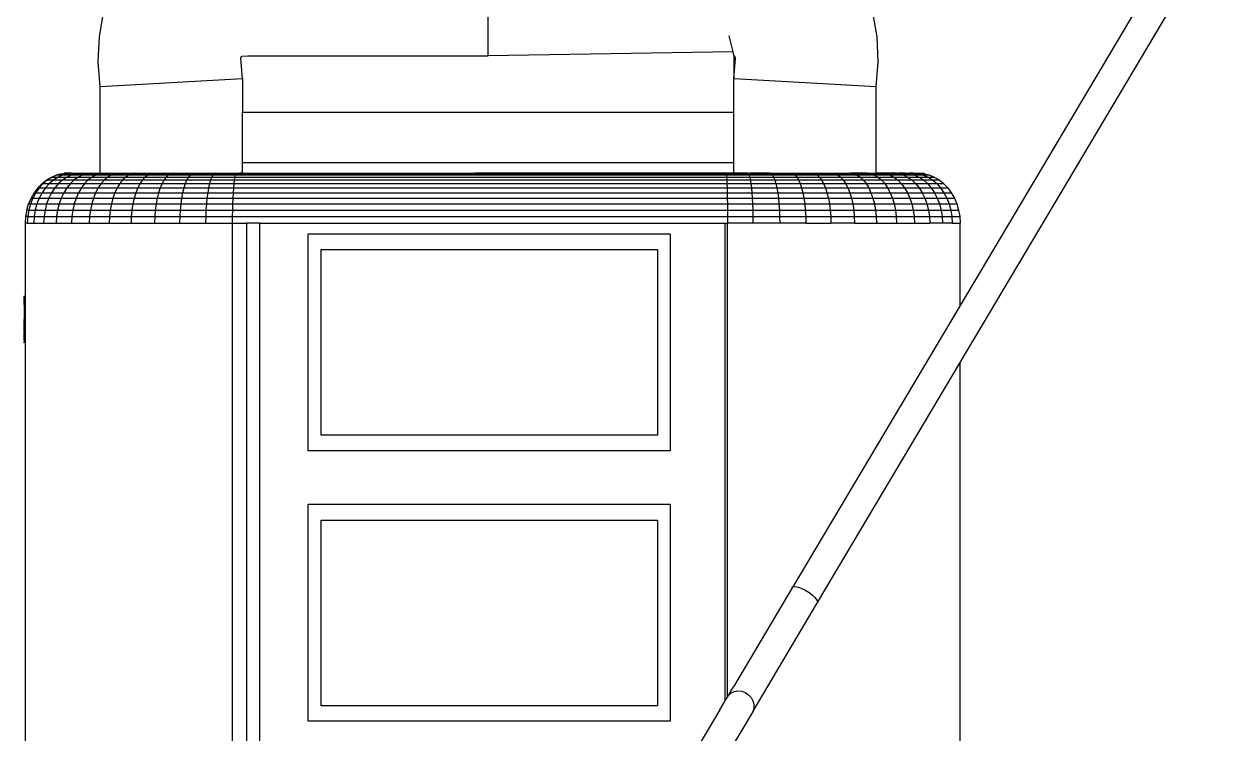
# Model space of a CAD drawing. Header units: centimetres. Extents: x 127 to 455, y 35 to 178.
# Drawn here: x 245.52 to 284.5, y 89.93 to 112.87 of the extents above; entities that cross this region are included whole.
import ezdxf

# ---------------------------------------------------------------- set-up
doc = ezdxf.new("R2010")
doc.units = ezdxf.units.CM
doc.layers.add('Edges', color=7, linetype='Continuous')

# ---------------------------------------------------------------- blocks, each defined once
blk = doc.blocks.new('Philips+Ultrasound+fr')
at = {"layer": 'Edges'}
for p, q in [((22.33, 10.953), (14.212, -2.706)), ((14.212, -4.555), (22.934, 10.118)), ((-1.043, 5.36), (-1.043, 9.282)), ((-13.612, 5.969), (-13.481, 6.76)), ((11.526, 5.969), (11.395, 6.76)), ((-13.647, 5.163), (-13.612, 5.969)), ((6.872, 5.492), (6.752, 6.008)), ((11.56, 5.163), (11.526, 5.969)), ((6.872, 5.492), (-1.043, 5.36)), ((6.899, 5.377), (6.872, 5.492)), ((-13.583, 4.36), (-13.647, 5.163)), ((-9.038, 5.282), (-9.037, 5.291)), ((-8.985, 4.618), (-9.038, 5.282)), ((-9.037, 5.291), (-9.036, 5.3)), ((-9.036, 5.3), (-9.033, 5.308)), ((-9.033, 5.308), (-9.03, 5.316)), ((-9.03, 5.316), (-9.025, 5.323)), ((-9.025, 5.323), (-9.02, 5.33)), ((-9.02, 5.33), (-9.014, 5.335)), ((-9.014, 5.335), (-9.007, 5.34)), ((-9.007, 5.34), (-9, 5.343)), ((-9, 5.343), (-8.993, 5.345)), ((-8.993, 5.345), (-8.819, 5.36)), ((-8.819, 5.36), (-1.043, 5.36)), ((6.906, 5.345), (6.899, 5.377)), ((6.899, 5.377), (6.899, 4.618)), ((6.899, 4.618), (6.951, 5.282)), ((6.914, 5.343), (6.906, 5.345)), ((6.921, 5.34), (6.914, 5.343)), ((6.927, 5.335), (6.921, 5.34)), ((6.933, 5.33), (6.927, 5.335)), ((6.939, 5.323), (6.933, 5.33)), ((6.943, 5.316), (6.939, 5.323)), ((6.947, 5.308), (6.943, 5.316)), ((6.949, 5.3), (6.947, 5.308)), ((6.951, 5.291), (6.949, 5.3)), ((6.951, 5.282), (6.951, 5.291)), ((11.497, 4.36), (11.56, 5.163)), ((-8.985, 4.618), (-13.583, 4.36)), ((-13.583, 1.564), (-13.583, 4.36)), ((-8.985, 4.618), (-8.985, 3.54)), ((6.899, 3.54), (6.899, 4.618)), ((11.497, 4.36), (6.899, 4.618)), ((11.497, 1.564), (11.497, 4.36)), ((-8.985, 1.908), (-8.985, 3.54)), ((-8.985, 3.54), (6.899, 3.54)), ((6.899, 1.908), (6.899, 3.54)), ((-14.709, 1.564), (-14.755, 1.564)), ((-14.755, 1.564), (-14.755, 1.55)), ((-14.709, 1.55), (-14.529, 1.564)), ((-14.647, 1.564), (-14.709, 1.564)), ((-14.709, 1.564), (-14.709, 1.557)), ((-14.647, 1.564), (-14.709, 1.557)), ((-14.709, 1.55), (-14.529, 1.564)), ((-14.529, 1.564), (-14.647, 1.564)), ((-14.595, 1.55), (-14.456, 1.564)), ((-14.595, 1.55), (-14.415, 1.564)), ((-14.529, 1.564), (-14.456, 1.564)), ((-14.529, 1.564), (-13.583, 1.564)), ((-14.456, 1.564), (-14.192, 1.564)), ((-14.192, 1.564), (-14.35, 1.55)), ((-14.192, 1.564), (-13.854, 1.564)), ((-13.854, 1.564), (-14.003, 1.55)), ((-13.854, 1.564), (-13.583, 1.564)), ((-13.583, 1.55), (-13.583, 1.564)), ((-13.471, 1.564), (-13.583, 1.55)), ((-13.583, 1.564), (-13.471, 1.564)), ((-13.471, 1.564), (-12.971, 1.564)), ((-12.971, 1.564), (-13.096, 1.55)), ((-12.971, 1.564), (-12.438, 1.564)), ((-12.438, 1.564), (-12.549, 1.55)), ((-12.438, 1.564), (-11.853, 1.564)), ((-11.853, 1.564), (-11.948, 1.55)), ((-11.853, 1.564), (-11.223, 1.564)), ((-11.223, 1.564), (-11.301, 1.55)), ((-11.223, 1.564), (-10.556, 1.564)), ((-10.556, 1.564), (-10.616, 1.55)), ((-10.556, 1.564), (-9.861, 1.564)), ((-9.861, 1.564), (-9.902, 1.55)), ((-9.861, 1.564), (-9.189, 1.564)), ((-9.189, 1.564), (-9.205, 1.55)), ((-9.189, 1.564), (-9.069, 1.564)), ((-9.069, 1.564), (-9.069, 1.55)), ((-8.985, 1.564), (-9.069, 1.564)), ((-8.985, 1.908), (6.899, 1.908)), ((-8.985, 1.564), (-8.985, 1.908)), ((-8.985, 1.55), (-8.985, 1.564)), ((-8.985, 1.564), (-5.476, 1.564)), ((-8.985, 1.564), (-0.902, 1.564)), ((-5.499, 1.55), (-5.476, 1.564)), ((-5.476, 1.564), (-1.461, 1.564)), ((-1.392, 1.55), (-1.461, 1.564)), ((3.711, 1.564), (-1.461, 1.564)), ((-1.167, 1.55), (-1.064, 1.564)), ((-0.907, 1.564), (-0.91, 1.564)), ((6.899, 1.564), (-0.903, 1.564)), ((-0.793, 1.564), (-0.795, 1.564)), ((3.735, 1.55), (3.711, 1.564)), ((6.648, 1.564), (3.711, 1.564)), ((6.648, 1.564), (6.654, 1.55)), ((6.648, 1.564), (6.654, 1.564)), ((6.654, 1.564), (6.899, 1.564)), ((6.654, 1.564), (6.654, 1.55)), ((6.899, 1.564), (6.899, 1.908)), ((6.899, 1.55), (6.899, 1.564)), ((7.346, 1.564), (6.899, 1.564)), ((7.346, 1.564), (7.368, 1.55)), ((7.346, 1.564), (7.429, 1.564)), ((7.429, 1.564), (7.422, 1.55)), ((8.064, 1.564), (7.429, 1.564)), ((8.064, 1.564), (8.105, 1.55)), ((8.064, 1.564), (8.763, 1.564)), ((8.763, 1.564), (8.823, 1.55)), ((8.763, 1.564), (9.433, 1.564)), ((9.433, 1.564), (9.511, 1.55)), ((9.433, 1.564), (10.093, 1.564)), ((10.093, 1.564), (10.162, 1.55)), ((10.093, 1.564), (10.678, 1.564)), ((10.678, 1.564), (10.766, 1.55)), ((11.211, 1.564), (10.678, 1.564)), ((11.211, 1.564), (11.316, 1.55)), ((11.211, 1.564), (11.497, 1.564)), ((11.497, 1.55), (11.497, 1.564)), ((11.685, 1.564), (11.497, 1.564)), ((12.165, 1.564), (11.497, 1.564)), ((11.685, 1.564), (11.805, 1.55)), ((12.114, 1.564), (11.685, 1.564)), ((12.114, 1.564), (12.216, 1.564)), ((12.114, 1.564), (12.217, 1.551)), ((12.345, 1.55), (12.165, 1.564)), ((12.279, 1.564), (12.216, 1.564)), ((12.216, 1.564), (12.351, 1.553)), ((12.408, 1.554), (12.279, 1.564)), ((12.279, 1.564), (12.513, 1.556)), ((12.432, 1.564), (12.279, 1.564)), ((12.33, 1.564), (12.504, 1.55)), ((12.432, 1.564), (12.568, 1.564)), ((12.432, 1.564), (12.513, 1.556)), ((12.649, 1.558), (12.568, 1.564)), ((12.696, 1.564), (12.568, 1.564)), ((12.649, 1.558), (12.74, 1.559)), ((12.696, 1.564), (12.861, 1.564)), ((12.696, 1.564), (12.74, 1.559)), ((12.74, 1.559), (12.861, 1.564)), ((12.74, 1.559), (12.849, 1.55)), ((12.861, 1.564), (12.892, 1.562)), ((12.892, 1.562), (13.05, 1.564)), ((12.892, 1.562), (12.972, 1.555)), ((12.972, 1.555), (13.05, 1.564)), ((13.05, 1.564), (13.05, 1.547)), ((-15.462, 1.233), (-15.598, 1.094)), ((-15.431, 1.233), (-15.559, 1.094)), ((-15.462, 1.233), (-15.311, 1.349)), ((-15.431, 1.233), (-15.462, 1.233)), ((-15.291, 1.349), (-15.431, 1.233)), ((-15.431, 1.233), (-15.228, 1.233)), ((-15.228, 1.233), (-15.354, 1.094)), ((-15.149, 1.442), (-15.311, 1.349)), ((-15.291, 1.349), (-15.311, 1.349)), ((-15.14, 1.442), (-15.291, 1.349)), ((-15.291, 1.349), (-15.09, 1.349)), ((-15.09, 1.349), (-15.228, 1.233)), ((-15.228, 1.233), (-14.931, 1.233)), ((-15.14, 1.442), (-15.149, 1.442)), ((-14.978, 1.509), (-15.14, 1.442)), ((-15.14, 1.442), (-14.941, 1.442)), ((-14.941, 1.442), (-15.09, 1.349)), ((-15.09, 1.349), (-14.799, 1.349)), ((-14.931, 1.233), (-15.051, 1.094)), ((-14.815, 1.55), (-14.978, 1.509)), ((-14.978, 1.509), (-14.784, 1.509)), ((-14.784, 1.509), (-14.941, 1.442)), ((-14.941, 1.442), (-14.656, 1.442)), ((-14.799, 1.349), (-14.931, 1.233)), ((-14.931, 1.233), (-14.55, 1.233)), ((-14.815, 1.55), (-14.755, 1.55)), ((-14.656, 1.442), (-14.799, 1.349)), ((-14.799, 1.349), (-14.425, 1.349)), ((-14.621, 1.55), (-14.784, 1.509)), ((-14.784, 1.509), (-14.506, 1.509)), ((-14.709, 1.557), (-14.755, 1.55)), ((-14.709, 1.55), (-14.755, 1.55)), ((-14.709, 1.557), (-14.709, 1.55)), ((-14.709, 1.55), (-14.621, 1.55)), ((-14.55, 1.233), (-14.663, 1.094)), ((-14.506, 1.509), (-14.656, 1.442)), ((-14.656, 1.442), (-14.291, 1.442)), ((-14.595, 1.55), (-14.621, 1.55)), ((-14.595, 1.55), (-14.35, 1.55)), ((-14.425, 1.349), (-14.55, 1.233)), ((-14.55, 1.233), (-14.09, 1.233)), ((-14.35, 1.55), (-14.506, 1.509)), ((-14.506, 1.509), (-14.149, 1.509)), ((-14.291, 1.442), (-14.425, 1.349)), ((-14.425, 1.349), (-13.974, 1.349)), ((-14.35, 1.55), (-14.003, 1.55)), ((-14.149, 1.509), (-14.291, 1.442)), ((-14.291, 1.442), (-13.85, 1.442)), ((-14.09, 1.233), (-14.194, 1.094)), ((-14.003, 1.55), (-14.149, 1.509)), ((-14.149, 1.509), (-13.719, 1.509)), ((-13.974, 1.349), (-14.09, 1.233)), ((-14.09, 1.233), (-13.556, 1.233)), ((-14.003, 1.55), (-13.583, 1.55)), ((-13.85, 1.442), (-13.974, 1.349)), ((-13.974, 1.349), (-13.451, 1.349)), ((-13.719, 1.509), (-13.85, 1.442)), ((-13.85, 1.442), (-13.339, 1.442)), ((-13.583, 1.55), (-13.719, 1.509)), ((-13.719, 1.509), (-13.22, 1.509)), ((-13.556, 1.233), (-13.651, 1.094)), ((-13.583, 1.55), (-13.096, 1.55)), ((-13.451, 1.349), (-13.556, 1.233)), ((-13.556, 1.233), (-12.956, 1.233)), ((-13.339, 1.442), (-13.451, 1.349)), ((-13.451, 1.349), (-12.863, 1.349)), ((-13.22, 1.509), (-13.339, 1.442)), ((-13.339, 1.442), (-12.763, 1.442)), ((-13.096, 1.55), (-13.22, 1.509)), ((-13.22, 1.509), (-12.658, 1.509)), ((-13.096, 1.55), (-12.549, 1.55)), ((-12.956, 1.233), (-13.04, 1.094)), ((-12.863, 1.349), (-12.956, 1.233)), ((-12.956, 1.233), (-12.297, 1.233)), ((-12.763, 1.442), (-12.863, 1.349)), ((-12.863, 1.349), (-12.217, 1.349)), ((-12.658, 1.509), (-12.763, 1.442)), ((-12.763, 1.442), (-12.132, 1.442)), ((-12.549, 1.55), (-12.658, 1.509)), ((-12.658, 1.509), (-12.042, 1.509)), ((-12.549, 1.55), (-11.948, 1.55)), ((-12.297, 1.233), (-12.369, 1.094)), ((-12.217, 1.349), (-12.297, 1.233)), ((-12.297, 1.233), (-11.587, 1.233)), ((-12.132, 1.442), (-12.217, 1.349)), ((-12.217, 1.349), (-11.522, 1.349)), ((-12.042, 1.509), (-12.132, 1.442)), ((-12.132, 1.442), (-11.452, 1.442)), ((-11.948, 1.55), (-12.042, 1.509)), ((-12.042, 1.509), (-11.378, 1.509)), ((-11.948, 1.55), (-11.301, 1.55)), ((-11.587, 1.233), (-11.647, 1.094)), ((-11.522, 1.349), (-11.587, 1.233)), ((-11.587, 1.233), (-10.836, 1.233)), ((-11.452, 1.442), (-11.522, 1.349)), ((-11.522, 1.349), (-10.786, 1.349)), ((-11.378, 1.509), (-11.452, 1.442)), ((-11.452, 1.442), (-10.732, 1.442)), ((-11.301, 1.55), (-11.378, 1.509)), ((-11.378, 1.509), (-10.675, 1.509)), ((-11.301, 1.55), (-10.616, 1.55)), ((-10.836, 1.233), (-10.882, 1.094)), ((-10.786, 1.349), (-10.836, 1.233)), ((-10.836, 1.233), (-10.054, 1.233)), ((-10.732, 1.442), (-10.786, 1.349)), ((-10.786, 1.349), (-10.019, 1.349)), ((-10.675, 1.509), (-10.732, 1.442)), ((-10.732, 1.442), (-9.982, 1.442)), ((-10.616, 1.55), (-10.675, 1.509)), ((-10.675, 1.509), (-9.943, 1.509)), ((-10.616, 1.55), (-9.902, 1.55)), ((-10.054, 1.233), (-10.085, 1.094)), ((-10.019, 1.349), (-10.054, 1.233)), ((-10.054, 1.233), (-9.266, 1.233)), ((-9.982, 1.442), (-10.019, 1.349)), ((-10.019, 1.349), (-9.252, 1.349)), ((-9.943, 1.509), (-9.982, 1.442)), ((-9.982, 1.442), (-9.237, 1.442)), ((-9.902, 1.55), (-9.943, 1.509)), ((-9.943, 1.509), (-9.222, 1.509)), ((-9.902, 1.55), (-9.205, 1.55)), ((-9.266, 1.233), (-9.278, 1.094)), ((-9.252, 1.349), (-9.266, 1.233)), ((-9.266, 1.233), (6.675, 1.233)), ((-9.237, 1.442), (-9.252, 1.349)), ((-9.252, 1.349), (6.67, 1.349)), ((-9.222, 1.509), (-9.237, 1.442)), ((-9.237, 1.442), (6.665, 1.442)), ((-9.205, 1.55), (-9.222, 1.509)), ((-9.222, 1.509), (6.66, 1.509)), ((-9.205, 1.55), (-9.069, 1.55)), ((-9.069, 1.55), (-8.985, 1.55)), ((-8.985, 1.55), (-5.499, 1.55)), ((-5.499, 1.55), (-1.392, 1.55)), ((-1.392, 1.55), (3.735, 1.55)), ((3.735, 1.55), (6.654, 1.55)), ((6.654, 1.55), (6.66, 1.509)), ((6.654, 1.55), (6.899, 1.55)), ((6.66, 1.509), (6.665, 1.442)), ((6.66, 1.509), (7.389, 1.509)), ((6.665, 1.442), (6.67, 1.349)), ((6.665, 1.442), (7.41, 1.442)), ((6.67, 1.349), (6.675, 1.233)), ((6.67, 1.349), (7.43, 1.349)), ((6.675, 1.233), (6.679, 1.094)), ((6.675, 1.233), (7.448, 1.233)), ((6.899, 1.55), (7.368, 1.55)), ((7.368, 1.55), (7.389, 1.509)), ((7.368, 1.55), (7.422, 1.55)), ((7.389, 1.509), (7.41, 1.442)), ((7.389, 1.509), (8.146, 1.509)), ((7.41, 1.442), (7.43, 1.349)), ((7.41, 1.442), (8.185, 1.442)), ((7.422, 1.55), (8.105, 1.55)), ((7.43, 1.349), (7.448, 1.233)), ((7.43, 1.349), (8.222, 1.349)), ((7.448, 1.233), (7.465, 1.094)), ((7.448, 1.233), (8.257, 1.233)), ((8.105, 1.55), (8.146, 1.509)), ((8.105, 1.55), (8.823, 1.55)), ((8.146, 1.509), (8.185, 1.442)), ((8.146, 1.509), (8.882, 1.509)), ((8.185, 1.442), (8.222, 1.349)), ((8.185, 1.442), (8.939, 1.442)), ((8.222, 1.349), (8.257, 1.233)), ((8.222, 1.349), (8.993, 1.349)), ((8.257, 1.233), (8.288, 1.094)), ((8.257, 1.233), (9.043, 1.233)), ((8.823, 1.55), (8.882, 1.509)), ((8.823, 1.55), (9.511, 1.55)), ((8.882, 1.509), (8.939, 1.442)), ((8.882, 1.509), (9.588, 1.509)), ((8.939, 1.442), (8.993, 1.349)), ((8.939, 1.442), (9.662, 1.442)), ((8.993, 1.349), (9.043, 1.233)), ((8.993, 1.349), (9.732, 1.349)), ((9.043, 1.233), (9.089, 1.094)), ((9.043, 1.233), (9.798, 1.233)), ((9.511, 1.55), (9.588, 1.509)), ((9.511, 1.55), (10.162, 1.55)), ((9.588, 1.509), (9.662, 1.442)), ((9.588, 1.509), (10.255, 1.509)), ((9.662, 1.442), (9.732, 1.349)), ((9.662, 1.442), (10.345, 1.442)), ((9.732, 1.349), (9.798, 1.233)), ((9.732, 1.349), (10.431, 1.349)), ((9.798, 1.233), (9.857, 1.094)), ((9.798, 1.233), (10.511, 1.233)), ((10.162, 1.55), (10.766, 1.55)), ((10.162, 1.55), (10.255, 1.509)), ((10.255, 1.509), (10.345, 1.442)), ((10.255, 1.509), (10.875, 1.509)), ((10.345, 1.442), (10.431, 1.349)), ((10.345, 1.442), (10.98, 1.442)), ((10.431, 1.349), (10.511, 1.233)), ((10.431, 1.349), (11.08, 1.349)), ((10.511, 1.233), (10.583, 1.094)), ((10.511, 1.233), (11.173, 1.233)), ((10.766, 1.55), (11.316, 1.55)), ((10.766, 1.55), (10.875, 1.509)), ((10.875, 1.509), (11.439, 1.509)), ((10.875, 1.509), (10.98, 1.442)), ((10.98, 1.442), (11.558, 1.442)), ((10.98, 1.442), (11.08, 1.349)), ((11.08, 1.349), (11.671, 1.349)), ((11.08, 1.349), (11.173, 1.233)), ((11.173, 1.233), (11.776, 1.233)), ((11.173, 1.233), (11.257, 1.094)), ((11.316, 1.55), (11.439, 1.509)), ((11.316, 1.55), (11.497, 1.55)), ((11.439, 1.509), (11.558, 1.442)), ((11.439, 1.509), (11.941, 1.509)), ((11.497, 1.55), (11.805, 1.55)), ((11.558, 1.442), (11.671, 1.349)), ((11.558, 1.442), (12.072, 1.442)), ((11.671, 1.349), (11.776, 1.233)), ((11.671, 1.349), (12.196, 1.349)), ((11.776, 1.233), (11.87, 1.094)), ((11.776, 1.233), (12.312, 1.233)), ((11.805, 1.55), (11.941, 1.509)), ((11.805, 1.55), (12.155, 1.55)), ((11.941, 1.509), (12.072, 1.442)), ((11.941, 1.509), (12.374, 1.509)), ((12.072, 1.442), (12.196, 1.349)), ((12.072, 1.442), (12.515, 1.442)), ((12.155, 1.55), (12.217, 1.551)), ((12.196, 1.349), (12.312, 1.233)), ((12.196, 1.349), (12.65, 1.349)), ((12.217, 1.551), (12.227, 1.55)), ((12.227, 1.55), (12.351, 1.553)), ((12.227, 1.55), (12.374, 1.509)), ((12.312, 1.233), (12.416, 1.094)), ((12.312, 1.233), (12.774, 1.233)), ((12.351, 1.553), (12.39, 1.55)), ((12.374, 1.509), (12.515, 1.442)), ((12.374, 1.509), (12.732, 1.509)), ((12.408, 1.554), (12.39, 1.55)), ((12.459, 1.55), (12.408, 1.554)), ((12.576, 1.55), (12.459, 1.55)), ((12.513, 1.556), (12.649, 1.558)), ((12.513, 1.556), (12.576, 1.55)), ((12.515, 1.442), (12.65, 1.349)), ((12.515, 1.442), (12.882, 1.442)), ((12.576, 1.55), (12.649, 1.558)), ((12.576, 1.55), (12.732, 1.509)), ((12.749, 1.55), (12.576, 1.55)), ((12.749, 1.55), (12.649, 1.558)), ((12.65, 1.349), (12.774, 1.233)), ((12.65, 1.349), (13.025, 1.349)), ((12.732, 1.509), (12.882, 1.442)), ((12.732, 1.509), (13.011, 1.509)), ((12.749, 1.55), (12.849, 1.55)), ((12.774, 1.233), (12.887, 1.094)), ((12.774, 1.233), (13.157, 1.233)), ((12.849, 1.55), (13.011, 1.509)), ((12.849, 1.55), (12.927, 1.55)), ((12.882, 1.442), (13.025, 1.349)), ((12.882, 1.442), (13.168, 1.442)), ((12.927, 1.55), (12.972, 1.555)), ((12.927, 1.55), (13.036, 1.55)), ((12.972, 1.555), (13.036, 1.55)), ((13.011, 1.509), (13.168, 1.442)), ((13.011, 1.509), (13.208, 1.509)), ((13.025, 1.349), (13.157, 1.233)), ((13.025, 1.349), (13.317, 1.349)), ((13.036, 1.55), (13.05, 1.547)), ((13.05, 1.547), (13.208, 1.509)), ((13.157, 1.233), (13.277, 1.094)), ((13.157, 1.233), (13.456, 1.233)), ((13.168, 1.442), (13.317, 1.349)), ((13.168, 1.442), (13.374, 1.442)), ((13.208, 1.509), (13.374, 1.442)), ((13.317, 1.349), (13.456, 1.233)), ((13.317, 1.349), (13.532, 1.349)), ((13.374, 1.442), (13.532, 1.349)), ((13.456, 1.233), (13.581, 1.094)), ((13.456, 1.233), (13.678, 1.233)), ((13.532, 1.349), (13.678, 1.233)), ((13.678, 1.233), (13.811, 1.094)), ((-15.718, 0.936), (-15.82, 0.761)), ((-15.67, 0.936), (-15.765, 0.761)), ((-15.598, 1.094), (-15.718, 0.936)), ((-15.67, 0.936), (-15.718, 0.936)), ((-15.559, 1.094), (-15.67, 0.936)), ((-15.67, 0.936), (-15.464, 0.936)), ((-15.559, 1.094), (-15.598, 1.094)), ((-15.559, 1.094), (-15.354, 1.094)), ((-15.464, 0.936), (-15.557, 0.761)), ((-15.354, 1.094), (-15.464, 0.936)), ((-15.464, 0.936), (-15.157, 0.936)), ((-15.354, 1.094), (-15.051, 1.094)), ((-15.157, 0.936), (-15.246, 0.761)), ((-15.051, 1.094), (-15.157, 0.936)), ((-15.157, 0.936), (-14.762, 0.936)), ((-15.051, 1.094), (-14.663, 1.094)), ((-14.762, 0.936), (-14.846, 0.761)), ((-14.663, 1.094), (-14.762, 0.936)), ((-14.762, 0.936), (-14.286, 0.936)), ((-14.663, 1.094), (-14.194, 1.094)), ((-14.286, 0.936), (-14.364, 0.761)), ((-14.194, 1.094), (-14.286, 0.936)), ((-14.286, 0.936), (-13.734, 0.936)), ((-14.194, 1.094), (-13.651, 1.094)), ((-13.734, 0.936), (-13.805, 0.761)), ((-13.651, 1.094), (-13.734, 0.936)), ((-13.734, 0.936), (-13.114, 0.936)), ((-13.651, 1.094), (-13.04, 1.094)), ((-13.114, 0.936), (-13.176, 0.761)), ((-13.04, 1.094), (-13.114, 0.936)), ((-13.114, 0.936), (-12.432, 0.936)), ((-13.04, 1.094), (-12.369, 1.094)), ((-12.432, 0.936), (-12.486, 0.761)), ((-12.369, 1.094), (-12.432, 0.936)), ((-12.432, 0.936), (-11.699, 0.936)), ((-12.369, 1.094), (-11.647, 1.094)), ((-11.699, 0.936), (-11.743, 0.761)), ((-11.647, 1.094), (-11.699, 0.936)), ((-11.699, 0.936), (-10.922, 0.936)), ((-11.647, 1.094), (-10.882, 1.094)), ((-10.922, 0.936), (-10.956, 0.761)), ((-10.882, 1.094), (-10.922, 0.936)), ((-10.922, 0.936), (-10.112, 0.936)), ((-10.882, 1.094), (-10.085, 1.094)), ((-10.112, 0.936), (-10.136, 0.761)), ((-10.085, 1.094), (-10.112, 0.936)), ((-10.112, 0.936), (-9.289, 0.936)), ((-10.085, 1.094), (-9.278, 1.094)), ((-9.289, 0.936), (-9.298, 0.761)), ((-9.278, 1.094), (-9.289, 0.936)), ((-9.289, 0.936), (6.683, 0.936)), ((-9.278, 1.094), (6.679, 1.094)), ((6.679, 1.094), (6.683, 0.936)), ((6.679, 1.094), (7.465, 1.094)), ((6.683, 0.936), (6.686, 0.761)), ((6.683, 0.936), (7.479, 0.936)), ((7.465, 1.094), (7.479, 0.936)), ((7.465, 1.094), (8.288, 1.094)), ((7.479, 0.936), (7.492, 0.761)), ((7.479, 0.936), (8.315, 0.936)), ((8.288, 1.094), (8.315, 0.936)), ((8.288, 1.094), (9.089, 1.094)), ((8.315, 0.936), (8.339, 0.761)), ((8.315, 0.936), (9.129, 0.936)), ((9.089, 1.094), (9.129, 0.936)), ((9.089, 1.094), (9.857, 1.094)), ((9.129, 0.936), (9.162, 0.761)), ((9.129, 0.936), (9.909, 0.936)), ((9.857, 1.094), (9.909, 0.936)), ((9.857, 1.094), (10.583, 1.094)), ((9.909, 0.936), (9.953, 0.761)), ((9.909, 0.936), (10.646, 0.936)), ((10.583, 1.094), (10.646, 0.936)), ((10.583, 1.094), (11.257, 1.094)), ((10.646, 0.936), (10.699, 0.761)), ((10.646, 0.936), (11.33, 0.936)), ((11.257, 1.094), (11.87, 1.094)), ((11.257, 1.094), (11.33, 0.936)), ((11.33, 0.936), (11.954, 0.936)), ((11.33, 0.936), (11.393, 0.761)), ((11.87, 1.094), (11.954, 0.936)), ((11.87, 1.094), (12.416, 1.094)), ((11.954, 0.936), (12.024, 0.761)), ((11.954, 0.936), (12.508, 0.936)), ((12.416, 1.094), (12.508, 0.936)), ((12.416, 1.094), (12.887, 1.094)), ((12.508, 0.936), (12.586, 0.761)), ((12.508, 0.936), (12.986, 0.936)), ((12.887, 1.094), (12.986, 0.936)), ((12.887, 1.094), (13.277, 1.094)), ((12.986, 0.936), (13.07, 0.761)), ((12.986, 0.936), (13.382, 0.936)), ((13.277, 1.094), (13.382, 0.936)), ((13.277, 1.094), (13.581, 1.094)), ((13.382, 0.936), (13.472, 0.761)), ((13.382, 0.936), (13.691, 0.936)), ((13.581, 1.094), (13.691, 0.936)), ((13.581, 1.094), (13.811, 1.094)), ((13.691, 0.936), (13.784, 0.761)), ((13.691, 0.936), (13.927, 0.936)), ((13.811, 1.094), (13.927, 0.936)), ((13.927, 0.936), (14.026, 0.761)), ((-15.96, 0.373), (-15.901, 0.573)), ((-15.82, 0.761), (-15.901, 0.573)), ((-15.841, 0.573), (-15.901, 0.573)), ((-15.841, 0.573), (-15.896, 0.373)), ((-15.765, 0.761), (-15.841, 0.573)), ((-15.841, 0.573), (-15.632, 0.573)), ((-15.765, 0.761), (-15.82, 0.761)), ((-15.765, 0.761), (-15.557, 0.761)), ((-15.632, 0.573), (-15.686, 0.373)), ((-15.557, 0.761), (-15.632, 0.573)), ((-15.632, 0.573), (-15.317, 0.573)), ((-15.557, 0.761), (-15.246, 0.761)), ((-15.317, 0.573), (-15.37, 0.373)), ((-15.246, 0.761), (-15.317, 0.573)), ((-15.317, 0.573), (-14.914, 0.573)), ((-15.246, 0.761), (-14.846, 0.761)), ((-14.914, 0.573), (-14.963, 0.373)), ((-14.846, 0.761), (-14.914, 0.573)), ((-14.914, 0.573), (-14.426, 0.573)), ((-14.846, 0.761), (-14.364, 0.761)), ((-14.426, 0.573), (-14.472, 0.373)), ((-14.364, 0.761), (-14.426, 0.573)), ((-14.426, 0.573), (-13.862, 0.573)), ((-14.364, 0.761), (-13.805, 0.761)), ((-13.862, 0.573), (-13.903, 0.373)), ((-13.805, 0.761), (-13.862, 0.573)), ((-13.862, 0.573), (-13.226, 0.573)), ((-13.805, 0.761), (-13.176, 0.761)), ((-13.226, 0.573), (-13.263, 0.373)), ((-13.176, 0.761), (-13.226, 0.573)), ((-13.226, 0.573), (-12.529, 0.573)), ((-13.176, 0.761), (-12.486, 0.761)), ((-12.529, 0.573), (-12.56, 0.373)), ((-12.486, 0.761), (-12.529, 0.573)), ((-12.529, 0.573), (-11.778, 0.573)), ((-12.486, 0.761), (-11.743, 0.761)), ((-11.778, 0.573), (-11.804, 0.373)), ((-11.743, 0.761), (-11.778, 0.573)), ((-11.778, 0.573), (-10.983, 0.573)), ((-11.743, 0.761), (-10.956, 0.761)), ((-10.983, 0.573), (-11.003, 0.373)), ((-10.956, 0.761), (-10.983, 0.573)), ((-10.983, 0.573), (-10.154, 0.573)), ((-10.956, 0.761), (-10.136, 0.761)), ((-10.154, 0.573), (-10.168, 0.373)), ((-10.136, 0.761), (-10.154, 0.573)), ((-10.154, 0.573), (-9.306, 0.573)), ((-10.136, 0.761), (-9.298, 0.761)), ((-9.306, 0.573), (-9.311, 0.373)), ((-9.298, 0.761), (-9.306, 0.573)), ((-9.306, 0.573), (6.688, 0.573)), ((-9.298, 0.761), (6.686, 0.761)), ((6.686, 0.761), (6.688, 0.573)), ((6.686, 0.761), (7.492, 0.761)), ((6.688, 0.573), (6.69, 0.373)), ((6.688, 0.573), (7.502, 0.573)), ((7.492, 0.761), (7.502, 0.573)), ((7.492, 0.761), (8.339, 0.761)), ((7.502, 0.573), (7.509, 0.373)), ((7.502, 0.573), (8.357, 0.573)), ((8.339, 0.761), (8.357, 0.573)), ((8.339, 0.761), (9.162, 0.761)), ((8.357, 0.573), (8.371, 0.373)), ((8.357, 0.573), (9.19, 0.573)), ((9.162, 0.761), (9.19, 0.573)), ((9.162, 0.761), (9.953, 0.761)), ((9.19, 0.573), (9.209, 0.373)), ((9.19, 0.573), (9.988, 0.573)), ((9.953, 0.761), (9.988, 0.573)), ((9.953, 0.761), (10.699, 0.761)), ((9.988, 0.573), (10.014, 0.373)), ((9.988, 0.573), (10.742, 0.573)), ((10.699, 0.761), (10.742, 0.573)), ((10.699, 0.761), (11.393, 0.761)), ((10.742, 0.573), (10.774, 0.373)), ((10.742, 0.573), (11.443, 0.573)), ((11.393, 0.761), (12.024, 0.761)), ((11.393, 0.761), (11.443, 0.573)), ((11.443, 0.573), (12.081, 0.573)), ((11.443, 0.573), (11.48, 0.373)), ((12.024, 0.761), (12.081, 0.573)), ((12.024, 0.761), (12.586, 0.761)), ((12.081, 0.573), (12.123, 0.373)), ((12.081, 0.573), (12.648, 0.573)), ((12.586, 0.761), (12.648, 0.573)), ((12.586, 0.761), (13.07, 0.761)), ((12.648, 0.573), (12.694, 0.373)), ((12.648, 0.573), (13.138, 0.573)), ((13.07, 0.761), (13.138, 0.573)), ((13.07, 0.761), (13.472, 0.761)), ((13.138, 0.573), (13.187, 0.373)), ((13.138, 0.573), (13.543, 0.573)), ((13.472, 0.761), (13.543, 0.573)), ((13.472, 0.761), (13.784, 0.761)), ((13.543, 0.573), (13.595, 0.373)), ((13.543, 0.573), (13.859, 0.573)), ((13.784, 0.761), (13.859, 0.573)), ((13.784, 0.761), (14.026, 0.761)), ((13.859, 0.573), (13.914, 0.373)), ((13.859, 0.573), (14.105, 0.573)), ((14.026, 0.761), (14.105, 0.573)), ((14.105, 0.573), (14.163, 0.373)), ((-15.998, 0.166), (-16.012, -0.044)), ((-15.96, 0.373), (-15.998, 0.166)), ((-15.931, 0.166), (-15.998, 0.166)), ((-15.896, 0.373), (-15.96, 0.373)), ((-15.931, 0.166), (-15.944, -0.044)), ((-15.896, 0.373), (-15.931, 0.166)), ((-15.931, 0.166), (-15.72, 0.166)), ((-15.896, 0.373), (-15.686, 0.373)), ((-15.72, 0.166), (-15.733, -0.044)), ((-15.686, 0.373), (-15.72, 0.166)), ((-15.72, 0.166), (-15.402, 0.166)), ((-15.686, 0.373), (-15.37, 0.373)), ((-15.402, 0.166), (-15.414, -0.044)), ((-15.37, 0.373), (-15.402, 0.166)), ((-15.402, 0.166), (-14.994, 0.166)), ((-15.37, 0.373), (-14.963, 0.373)), ((-14.994, 0.166), (-15.005, -0.044)), ((-14.963, 0.373), (-14.994, 0.166)), ((-14.994, 0.166), (-14.501, 0.166)), ((-14.963, 0.373), (-14.472, 0.373)), ((-14.501, 0.166), (-14.511, -0.044)), ((-14.472, 0.373), (-14.501, 0.166)), ((-14.501, 0.166), (-13.929, 0.166)), ((-14.472, 0.373), (-13.903, 0.373)), ((-13.929, 0.166), (-13.939, -0.044)), ((-13.903, 0.373), (-13.929, 0.166)), ((-13.929, 0.166), (-13.286, 0.166)), ((-13.903, 0.373), (-13.263, 0.373)), ((-13.286, 0.166), (-13.295, -0.044)), ((-13.263, 0.373), (-13.286, 0.166)), ((-13.286, 0.166), (-12.58, 0.166)), ((-13.263, 0.373), (-12.56, 0.373)), ((-12.58, 0.166), (-12.587, -0.044)), ((-12.56, 0.373), (-12.58, 0.166)), ((-12.58, 0.166), (-11.82, 0.166)), ((-12.56, 0.373), (-11.804, 0.373)), ((-11.82, 0.166), (-11.826, -0.044)), ((-11.804, 0.373), (-11.82, 0.166)), ((-11.82, 0.166), (-11.015, 0.166)), ((-11.804, 0.373), (-11.003, 0.373)), ((-11.015, 0.166), (-11.02, -0.044)), ((-11.003, 0.373), (-11.015, 0.166)), ((-11.015, 0.166), (-10.176, 0.166)), ((-11.003, 0.373), (-10.168, 0.373)), ((-10.176, 0.166), (-10.18, -0.044)), ((-10.168, 0.373), (-10.176, 0.166)), ((-10.176, 0.166), (-9.315, 0.166)), ((-10.168, 0.373), (-9.311, 0.373)), ((-9.315, 0.166), (-9.316, -0.044)), ((-9.311, 0.373), (-9.315, 0.166)), ((-9.315, 0.166), (6.691, 0.166)), ((-9.311, 0.373), (6.69, 0.373)), ((6.69, 0.373), (6.691, 0.166)), ((6.69, 0.373), (7.509, 0.373)), ((6.691, 0.166), (6.692, -0.044)), ((6.691, 0.166), (7.514, 0.166)), ((7.509, 0.373), (7.514, 0.166)), ((7.509, 0.373), (8.371, 0.373)), ((7.514, 0.166), (7.515, -0.044)), ((7.514, 0.166), (8.379, 0.166)), ((8.371, 0.373), (8.379, 0.166)), ((8.371, 0.373), (9.209, 0.373)), ((8.379, 0.166), (8.383, -0.044)), ((8.379, 0.166), (9.222, 0.166)), ((9.209, 0.373), (9.222, 0.166)), ((9.209, 0.373), (10.014, 0.373)), ((9.222, 0.166), (9.227, -0.044)), ((9.222, 0.166), (10.03, 0.166)), ((10.014, 0.373), (10.03, 0.166)), ((10.014, 0.373), (10.774, 0.373)), ((10.03, 0.166), (10.036, -0.044)), ((10.03, 0.166), (10.793, 0.166)), ((10.774, 0.373), (10.793, 0.166)), ((10.774, 0.373), (11.48, 0.373)), ((10.793, 0.166), (10.801, -0.044)), ((10.793, 0.166), (11.503, 0.166)), ((11.48, 0.373), (12.123, 0.373)), ((11.48, 0.373), (11.503, 0.166)), ((11.503, 0.166), (12.148, 0.166)), ((11.503, 0.166), (11.511, -0.044)), ((12.123, 0.373), (12.148, 0.166)), ((12.123, 0.373), (12.694, 0.373)), ((12.148, 0.166), (12.158, -0.044)), ((12.148, 0.166), (12.723, 0.166)), ((12.694, 0.373), (12.723, 0.166)), ((12.694, 0.373), (13.187, 0.373)), ((12.723, 0.166), (12.733, -0.044)), ((12.723, 0.166), (13.218, 0.166)), ((13.187, 0.373), (13.218, 0.166)), ((13.187, 0.373), (13.595, 0.373)), ((13.218, 0.166), (13.229, -0.044)), ((13.218, 0.166), (13.628, 0.166)), ((13.595, 0.373), (13.628, 0.166)), ((13.595, 0.373), (13.914, 0.373)), ((13.628, 0.166), (13.64, -0.044)), ((13.628, 0.166), (13.948, 0.166)), ((13.914, 0.373), (13.948, 0.166)), ((13.914, 0.373), (14.163, 0.373)), ((13.948, 0.166), (13.961, -0.044)), ((13.948, 0.166), (14.199, 0.166)), ((14.163, 0.373), (14.199, 0.166)), ((14.199, 0.166), (14.212, -0.044)), ((-16.012, -0.044), (-16.017, -2.403)), ((-15.944, -0.044), (-16.012, -0.044)), ((-15.944, -0.044), (-15.733, -0.044)), ((-15.733, -0.044), (-15.414, -0.044)), ((-15.414, -0.044), (-15.005, -0.044)), ((-15.005, -0.044), (-14.511, -0.044)), ((-14.511, -0.044), (-13.939, -0.044)), ((-13.939, -0.044), (-13.295, -0.044)), ((-13.295, -0.044), (-12.587, -0.044)), ((-12.587, -0.044), (-11.826, -0.044)), ((-11.826, -0.044), (-11.02, -0.044)), ((-11.02, -0.044), (-10.18, -0.044)), ((-10.18, -0.044), (-9.316, -0.044)), ((-9.316, -0.044), (-9.316, -48)), ((-9.316, -0.044), (-8.844, -0.044)), ((-8.844, -48), (-8.844, -0.044)), ((-8.426, -0.044), (-8.844, -0.044)), ((-8.426, -0.044), (6.622, -0.044)), ((-8.426, -48), (-8.426, -0.044)), ((6.622, -0.044), (6.692, -0.044)), ((6.622, -15.477), (6.622, -0.044)), ((7.515, -0.044), (6.692, -0.044)), ((6.692, -15.361), (6.692, -0.044)), ((8.383, -0.044), (7.515, -0.044)), ((9.227, -0.044), (8.383, -0.044)), ((9.227, -0.044), (10.036, -0.044)), ((10.801, -0.044), (10.036, -0.044)), ((10.801, -0.044), (11.511, -0.044)), ((11.511, -0.044), (12.158, -0.044)), ((12.158, -0.044), (12.733, -0.044)), ((12.733, -0.044), (13.229, -0.044)), ((13.64, -0.044), (13.229, -0.044)), ((13.961, -0.044), (13.64, -0.044)), ((13.961, -0.044), (14.212, -0.044)), ((14.212, -2.706), (14.212, -0.044)), ((-6.86, -7.4), (-6.86, -0.4)), ((4.844, -0.4), (-6.86, -0.4)), ((4.844, -0.4), (4.844, -7.4)), ((-6.442, -6.9), (-6.442, -0.9)), ((-6.442, -0.9), (-6.424, -0.9)), ((-6.424, -0.9), (4.393, -0.9)), ((4.393, -0.9), (4.426, -0.9)), ((4.426, -0.9), (4.426, -6.9)), ((-16.04, -2.403), (-16.046, -2.403)), ((-16.046, -2.403), (-16.046, -2.682)), ((-16.046, -2.682), (-16.042, -2.682)), ((-16.042, -2.682), (-16.04, -2.403)), ((-16.028, -2.629), (-16.042, -2.925)), ((-16.042, -2.682), (-16.042, -2.925)), ((-16.034, -2.453), (-16.034, -2.399)), ((-16.033, -2.499), (-16.034, -2.453)), ((-16.033, -2.535), (-16.033, -2.499)), ((-16.028, -2.519), (-16.033, -2.535)), ((-16.033, -2.563), (-16.033, -2.535)), ((-16.032, -2.592), (-16.033, -2.563)), ((-16.031, -2.6), (-16.032, -2.592)), ((-16.031, -2.6), (-16.028, -2.629)), ((-16.027, -2.457), (-16.028, -2.519)), ((-16.028, -2.629), (-16.024, -2.679)), ((-16.026, -2.422), (-16.027, -2.457)), ((-16.024, -2.403), (-16.026, -2.422)), ((-16.026, -2.422), (-16.021, -2.403)), ((-16.026, -2.729), (-16.025, -2.696)), ((-16.025, -2.683), (-16.024, -2.679)), ((-16.025, -2.696), (-16.025, -2.683)), ((-16.021, -2.403), (-16.024, -2.403)), ((-16.017, -2.945), (-16.017, -2.403)), ((-16.013, -2.403), (-16.013, -2.945)), ((14.212, -2.706), (8.81, -11.801)), ((-16.045, -3.011), (-16.046, -3.075)), ((-16.046, -3.075), (-16.046, -3.158)), ((-16.044, -2.945), (-16.045, -2.972)), ((-16.045, -2.972), (-16.045, -3.011)), ((-16.042, -2.929), (-16.044, -2.945)), ((-16.042, -2.929), (-16.042, -2.925)), ((-16.026, -2.799), (-16.033, -2.842)), ((-16.033, -2.842), (-16.029, -2.854)), ((-16.027, -2.891), (-16.03, -2.944)), ((-16.027, -3.006), (-16.03, -2.944)), ((-16.026, -2.729), (-16.029, -2.771)), ((-16.026, -2.799), (-16.029, -2.771)), ((-16.029, -2.854), (-16.026, -2.799)), ((-16.029, -2.854), (-16.027, -2.891)), ((-16.027, -3.141), (-16.027, -3.006)), ((-16.013, -2.945), (-16.017, -2.945)), ((-16.017, -2.945), (-16.017, -3.227)), ((-16.042, -3.193), (-16.046, -3.158)), ((-16.046, -3.26), (-16.043, -3.246)), ((-16.044, -3.306), (-16.046, -3.26)), ((-16.046, -3.382), (-16.044, -3.347)), ((-16.046, -3.382), (-16.044, -3.395)), ((-16.046, -3.493), (-16.044, -3.395)), ((-16.043, -3.56), (-16.046, -3.493)), ((-16.046, -3.493), (-16.04, -3.537)), ((-16.044, -3.347), (-16.044, -3.306)), ((-16.044, -3.395), (-16.039, -3.501)), ((-16.043, -3.203), (-16.042, -3.193)), ((-16.041, -3.206), (-16.043, -3.203)), ((-16.043, -3.218), (-16.041, -3.206)), ((-16.04, -3.234), (-16.043, -3.218)), ((-16.043, -3.246), (-16.04, -3.234)), ((-16.039, -3.501), (-16.04, -3.537)), ((-16.027, -3.141), (-16.03, -3.144)), ((-16.03, -3.144), (-16.03, -3.245)), ((-16.03, -3.245), (-16.027, -3.276)), ((-16.027, -3.276), (-16.03, -3.341)), ((-16.03, -3.341), (-16.027, -3.389)), ((-16.027, -3.389), (-16.029, -3.43)), ((-16.029, -3.43), (-16.026, -3.48)), ((-16.026, -3.48), (-16.029, -3.515)), ((-16.017, -3.883), (-16.017, -3.227)), ((-16.017, -3.227), (-16.013, -3.227)), ((-16.017, -3.227), (-16.013, -3.883)), ((-16.013, -3.227), (-16.013, -3.883)), ((-16.043, -3.592), (-16.046, -3.596)), ((-16.041, -3.613), (-16.046, -3.596)), ((-16.042, -3.627), (-16.046, -3.688)), ((-16.046, -3.688), (-16.045, -3.766)), ((-16.045, -3.766), (-16.045, -3.829)), ((-16.045, -3.829), (-16.044, -3.875)), ((-16.044, -3.875), (-16.041, -3.886)), ((-16.04, -3.537), (-16.043, -3.56)), ((-16.043, -3.56), (-16.04, -3.579)), ((-16.04, -3.579), (-16.043, -3.592)), ((-16.041, -3.886), (-16.043, -3.904)), ((-16.041, -3.613), (-16.042, -3.627)), ((-16.039, -3.825), (-16.042, -3.627)), ((-16.041, -3.613), (-16.036, -3.625)), ((-16.041, -3.886), (-16.038, -3.883)), ((-16.041, -3.907), (-16.041, -3.886)), ((-16.036, -3.625), (-16.039, -3.825)), ((-16.039, -3.825), (-16.038, -3.883)), ((-16.038, -3.883), (-16.031, -3.883)), ((-16.023, -3.606), (-16.031, -3.625)), ((-16.031, -3.625), (-16.028, -3.659)), ((-16.031, -3.883), (-16.026, -3.862)), ((-16.026, -3.548), (-16.029, -3.515)), ((-16.028, -3.659), (-16.028, -3.766)), ((-16.028, -3.766), (-16.027, -3.827)), ((-16.027, -3.827), (-16.026, -3.862)), ((-16.025, -3.586), (-16.026, -3.548)), ((-16.026, -3.862), (-16.024, -3.883)), ((-16.025, -3.601), (-16.025, -3.586)), ((-16.023, -3.606), (-16.025, -3.601)), ((-16.024, -3.883), (-16.021, -3.883)), ((-16.021, -3.883), (-16.023, -3.606)), ((-16.013, -3.883), (-16.012, -48)), ((-16.043, -3.904), (-16.042, -3.914)), ((-16.042, -3.914), (-16.041, -3.907)), ((9.603, -12.311), (14.212, -4.555)), ((14.212, -48), (14.212, -4.555)), ((-6.424, -6.9), (-6.442, -6.9)), ((4.393, -6.9), (-6.424, -6.9)), ((4.426, -6.9), (4.393, -6.9)), ((4.844, -7.4), (-6.86, -7.4)), ((-6.86, -16.143), (-6.86, -9.143)), ((4.844, -9.143), (-6.86, -9.143)), ((4.844, -9.143), (4.844, -16.143)), ((-6.442, -15.643), (-6.442, -9.643)), ((-6.442, -9.643), (4.426, -9.643)), ((4.426, -9.643), (4.426, -15.643)), ((8.788, -11.832), (6.889, -15.027)), ((8.788, -11.832), (8.81, -11.801)), ((8.81, -11.801), (8.858, -11.788)), ((8.858, -11.788), (8.93, -11.795)), ((8.93, -11.795), (9.019, -11.821)), ((9.019, -11.821), (9.12, -11.864)), ((9.12, -11.864), (9.227, -11.92)), ((9.227, -11.92), (9.331, -11.988)), ((9.331, -11.988), (9.426, -12.061)), ((9.426, -12.061), (9.506, -12.134)), ((7.519, -15.817), (9.603, -12.311)), ((9.506, -12.134), (9.564, -12.203)), ((9.564, -12.203), (9.597, -12.264)), ((9.597, -12.264), (9.603, -12.311)), ((6.733, -15.295), (6.889, -15.027)), ((6.816, -15.224), (6.918, -15.179)), ((6.918, -15.179), (7.032, -15.163)), ((7.032, -15.163), (7.151, -15.177)), ((7.151, -15.177), (7.266, -15.22)), ((6.447, -15.77), (6.622, -15.483)), ((6.622, -15.477), (6.672, -15.398)), ((6.622, -15.483), (6.622, -15.477)), ((6.672, -15.398), (6.675, -15.386)), ((6.675, -15.386), (6.692, -15.365)), ((6.692, -15.361), (6.733, -15.295)), ((6.692, -15.365), (6.692, -15.361)), ((6.733, -15.295), (6.816, -15.224)), ((7.266, -15.22), (7.369, -15.288)), ((7.369, -15.288), (7.454, -15.378)), ((7.454, -15.378), (7.515, -15.484)), ((7.515, -15.484), (7.547, -15.597)), ((4.426, -15.643), (-6.442, -15.643)), ((6.447, -15.77), (4.971, -18.254)), ((7.519, -15.817), (6.692, -17.208)), ((7.548, -15.711), (7.519, -15.817)), ((7.547, -15.597), (7.548, -15.711)), ((4.844, -16.143), (-6.86, -16.143))]:
    blk.add_line(p, q, dxfattribs=at)

msp = doc.modelspace()

# ---------------------------------------------------------------- block references
msp.add_blockref('Philips+Ultrasound+fr', (261.567, 106.483))

doc.saveas('drawing.dxf')
